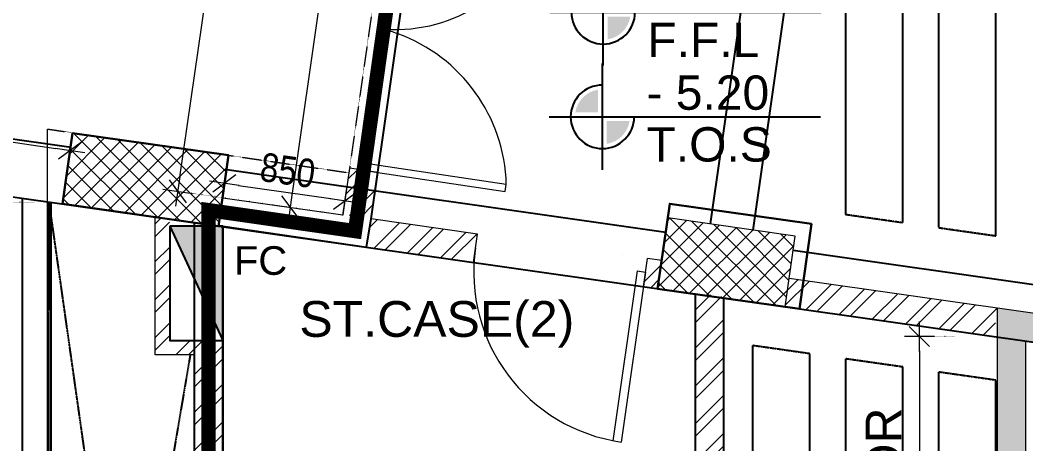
# Model space of a CAD drawing. Header units: inches. Extents: x 676944 to 1044153, y 326920 to 502369.
# Drawn here: x 732321 to 739347, y 383589 to 386552 of the extents above; entities that cross this region are included whole.
import ezdxf

# ---------------------------------------------------------------- set-up
doc = ezdxf.new("R2010")
doc.units = ezdxf.units.IN
doc.header["$MEASUREMENT"] = 0
for name, pattern in [('DASHED2', [9.525, 6.35, -3.175]), ('DOT2', [3.175, 0, -3.175]), ('HIDDEN', [9.525, 6.35, -3.175]), ('HIDDEN2', [4.7625, 3.175, -1.5875]), ('PHANTOM21', [1.25, 0.625, -0.125, 0.125, -0.125, 0.125, -0.125])]:
    doc.linetypes.add(name, pattern=pattern)
for name, color, linetype, lineweight in [('A-BLOCK', 43, 'Continuous', 13), ('A-DIMENSION', 7, 'Continuous', 9), ('A-DOOR', 10, 'Continuous', 15), ('A-HATCH CONCRETE', 254, 'Continuous', 5), ('A-LEASING LINE', 7, 'DASHED2', 9), ('A-LEVEL', 181, 'Continuous', 9), ('escape route', 8, 'HIDDEN', 15), ('wall hatch', 252, 'Continuous', 0)]:
    doc.layers.add(name, color=color, linetype=linetype, lineweight=lineweight)
for name, color, linetype in [('LEVELS', 181, 'Continuous'), ('P-FIRE-HOSE', 8, 'PHANTOM21'), ('P-FIRE-TXT', 181, 'Continuous'), ('S-BEAM', 2, 'Continuous'), ('S-COL', 210, 'Continuous'), ('S-COL-1', 7, 'Continuous'), ('S-RIBS', 43, 'HIDDEN'), ('SHAFT', 7, 'Continuous')]:
    doc.layers.add(name, color=color, linetype=linetype)
doc.styles.add('ARIAL', font='ARIALN.TTF')
doc.styles.get("Standard").update_dxf_attribs({"font": 'arial.ttf'})
doc.styles.add('style1', font='arial.ttf')
doc.dimstyles.get("Standard").update_dxf_attribs({"dimtxt": 0.18, "dimasz": 0.18, "dimexe": 0.18, "dimexo": 0.0625, "dimgap": 0.09, "dimtad": 0, "dimtih": 1, "dimtoh": 1, "dimdec": 4, "dimzin": 0, "dimdsep": 46, "dimtxsty": 'Standard', "dimcen": 0.09, "dimadec": 0, "dimazin": 0, "dimtfac": 1, "dimtdec": 4, "dimtofl": 0, "dimtmove": 0, "dimatfit": 3, "dimfxl": 1, "dimtolj": 1, "dimtzin": 0, "dimarcsym": 0})
pattern_1 = [(45, (691254.36, -41876.59), (-132.58252, 132.58252), []), (45, (691342.74, -41876.59), (-132.58252, 132.58252), [])]
pattern_2 = [(45, (500265.86, -209134.59), (-132.58252, 132.58252), []), (45, (500354.24, -209134.59), (-132.58252, 132.58252), [])]

# ---------------------------------------------------------------- blocks, each defined once
blk = doc.blocks.new('R')
at = {"color": 4, "lineweight": 13}
blk.add_line((-0.707, -0.707), (0.707, 0.707), dxfattribs=at)
for p, q in [((0, -1.05), (0, 1.05)), ((-1.05, 0), (1.05, 0))]:
    blk.add_line(p, q)
blk = doc.blocks.new('*D204')
at = {"layer": 'A-DIMENSION', "linetype": 'DOT2', "lineweight": 13, "transparency": 16777216}
for p, q in [((736062.3, 396291.3), (734932.4, 396452.9)), ((734476.7, 385204.2), (733346.9, 385365.8))]:
    blk.add_line(p, q, dxfattribs=at)
at = {"layer": 'A-DIMENSION', "transparency": 16777216}
blk.add_line((734992.5, 396343.3), (733435.3, 385454.2), dxfattribs=at)
at = {"layer": 'Defpoints', "color": 0, "transparency": 16777216}
for p in [(736161.2, 396277.1), (733421.1, 385355.2), (734575.7, 385190)]:
    blk.add_point(p, dxfattribs=at)
at = {"layer": 'A-DIMENSION', "transparency": 16777216, "xscale": 100, "yscale": 100, "zscale": 100}
for p, rotation in [((735006.6, 396442.3), 81.86145593293708), ((733421.1, 385355.2), 261.8614559329371)]:
    blk.add_blockref('R', p, dxfattribs=dict(at, rotation=rotation))
at = {"layer": 'A-DIMENSION', "transparency": 16777216, "insert": (734063.3, 390920.2), "char_height": 200, "attachment_point": 5, "rotation": 81.86146, "style": 'ARIAL'}
blk.add_mtext('\\A1;11200', dxfattribs=at)
blk = doc.blocks.new('FHC')
at = {"layer": 'P-FIRE-HOSE', "linetype": 'Continuous'}
blk.add_hatch(color=256, dxfattribs=at).paths.add_polyline_path([(-0.4, 0.185), (-0.4, -0.185), (0.4, 0.185)])
blk.add_line((-0.4, -0.185), (0.4, 0.185), dxfattribs=at)
blk.add_lwpolyline([(-0.4, -0.185), (0.4, -0.185), (0.4, 0.185), (-0.4, 0.185)], close=True, dxfattribs=at)
blk = doc.blocks.new('*D165')
at = {"layer": 'A-DIMENSION', "linetype": 'DOT2', "lineweight": 13, "transparency": 16777216}
for p, q in [((735246.9, 389185.3), (734705.3, 389262.6)), ((734254.4, 385235.8), (734281.6, 385231.9))]:
    blk.add_line(p, q, dxfattribs=at)
at = {"layer": 'A-DIMENSION', "transparency": 16777216}
blk.add_line((734765.4, 389153), (734221.4, 385341.5), dxfattribs=at)
at = {"layer": 'Defpoints', "color": 0, "transparency": 16777216}
for p in [(735345.9, 389171.2), (734155.4, 385249.9), (734207.3, 385242.5)]:
    blk.add_point(p, dxfattribs=at)
at = {"layer": 'A-DIMENSION', "transparency": 16777216, "xscale": 100, "yscale": 100, "zscale": 100}
for p, rotation in [((734779.6, 389252), 81.87732904774347), ((734207.3, 385242.5), 261.8773290477435)]:
    blk.add_blockref('R', p, dxfattribs=dict(at, rotation=rotation))
at = {"layer": 'A-DIMENSION', "transparency": 16777216, "insert": (734342.9, 387268.7), "char_height": 200, "attachment_point": 5, "rotation": 81.87733, "style": 'ARIAL'}
blk.add_mtext('\\A1;4050', dxfattribs=at)
blk = doc.blocks.new('*D195')
at = {"layer": 'A-DIMENSION', "linetype": 'DOT2', "lineweight": 13, "transparency": 16777216}
for p, q in [((725642.3, 386650), (725652.1, 386718.8)), ((732670.9, 385646.9), (732680.7, 385715.7))]:
    blk.add_line(p, q, dxfattribs=at)
at = {"layer": 'A-DIMENSION', "transparency": 16777216}
blk.add_line((725740.5, 386630.5), (732571.1, 385655.6), dxfattribs=at)
at = {"layer": 'Defpoints', "color": 0, "transparency": 16777216}
for p in [(725628.1, 386551), (732670.1, 385641.4), (732656.7, 385547.9)]:
    blk.add_point(p, dxfattribs=at)
at = {"layer": 'A-DIMENSION', "transparency": 16777216, "xscale": 100, "yscale": 100, "zscale": 100}
for p, rotation in [((725641.5, 386644.6), 171.8773290511251), ((732670.1, 385641.4), 351.8773290511251)]:
    blk.add_blockref('R', p, dxfattribs=dict(at, rotation=rotation))
at = {"layer": 'A-DIMENSION', "transparency": 16777216, "insert": (729177.3, 386293.6), "char_height": 200, "attachment_point": 5, "rotation": 351.87733, "style": 'ARIAL'}
blk.add_mtext('\\A1;7100', dxfattribs=at)
blk = doc.blocks.new('*D202')
at = {"layer": 'A-DIMENSION', "linetype": 'DOT2', "lineweight": 13, "transparency": 16777216}
for p, q in [((732421.7, 385280), (731961.3, 385280)), ((732442.9, 378310.4), (731961.3, 378310.4))]:
    blk.add_line(p, q, dxfattribs=at)
at = {"layer": 'A-DIMENSION', "transparency": 16777216}
blk.add_line((732036.3, 385180), (732036.3, 378410.4), dxfattribs=at)
at = {"layer": 'Defpoints', "color": 0, "transparency": 16777216}
for p in [(732521.7, 385280), (732036.3, 378310.4), (732542.9, 378310.4)]:
    blk.add_point(p, dxfattribs=at)
at = {"layer": 'A-DIMENSION', "transparency": 16777216, "xscale": 100, "yscale": 100, "zscale": 100}
for p, rotation in [((732036.3, 385280), 90), ((732036.3, 378310.4), 270)]:
    blk.add_blockref('R', p, dxfattribs=dict(at, rotation=rotation))
at = {"layer": 'A-DIMENSION', "transparency": 16777216, "insert": (731884.2, 381795.2), "char_height": 200, "attachment_point": 5, "rotation": 90, "style": 'ARIAL'}
blk.add_mtext('\\A1;6970', dxfattribs=at)
blk = doc.blocks.new('*D234')
at = {"layer": 'A-DIMENSION', "transparency": 16777216}
blk.add_line((733847.2, 385396.1), (734491, 385304.2), dxfattribs=at)
at = {"layer": 'A-DIMENSION', "linetype": 'DOT2', "lineweight": 13, "transparency": 16777216}
for p, q in [((733745.1, 385388.6), (733737.6, 385336)), ((734586.9, 385268.4), (734579.4, 385215.8))]:
    blk.add_line(p, q, dxfattribs=at)
at = {"layer": 'Defpoints', "color": 0, "transparency": 16777216}
for p in [(733759.3, 385487.6), (734601, 385367.4), (734590, 385290.1)]:
    blk.add_point(p, dxfattribs=at)
at = {"layer": 'A-DIMENSION', "transparency": 16777216, "xscale": 100, "yscale": 100, "zscale": 100}
for p, rotation in [((733748.2, 385410.2), 171.8773276911515), ((734590, 385290.1), 351.8773276911516)]:
    blk.add_blockref('R', p, dxfattribs=dict(at, rotation=rotation))
at = {"layer": 'A-DIMENSION', "transparency": 16777216, "insert": (734190.6, 385500.7), "char_height": 200, "attachment_point": 5, "rotation": 351.87733, "style": 'ARIAL'}
blk.add_mtext('\\A1;850', dxfattribs=at)
blk = doc.blocks.new('*D467')
at = {"layer": 'A-DIMENSION', "color": 254, "linetype": 'DOT2', "lineweight": 13, "transparency": 16777216}
for p, q in [((547862.5, 217082), (547539.9, 217082)), ((547862.5, 205052.4), (547539.9, 205052.4))]:
    blk.add_line(p, q, dxfattribs=at)
at = {"layer": 'A-DIMENSION', "color": 254, "transparency": 16777216}
blk.add_line((547614.9, 216982), (547614.9, 205152.4), dxfattribs=at)
at = {"layer": 'Defpoints', "color": 0, "transparency": 16777216}
for p in [(547962.5, 217082), (547614.9, 205052.4), (547962.5, 205052.4)]:
    blk.add_point(p, dxfattribs=at)
at = {"layer": 'A-DIMENSION', "color": 254, "transparency": 16777216, "xscale": 100, "yscale": 100, "zscale": 100}
for p, rotation in [((547614.9, 217082), 90), ((547614.9, 205052.4), 270)]:
    blk.add_blockref('R', p, dxfattribs=dict(at, rotation=rotation))
at = {"layer": 'A-DIMENSION', "color": 254, "transparency": 16777216, "insert": (547462.8, 211067.2), "char_height": 200, "attachment_point": 5, "rotation": 90, "style": 'ARIAL'}
blk.add_mtext('\\A1;12030', dxfattribs=at)
blk = doc.blocks.new('level')
at = {"layer": 'LEVELS'}
for points in [[(42.75, 3.75), (22.79, 3.75, -0.325023), (42.75, 23.71)], [(70.21, -3.75), (50.25, -3.75), (50.25, -23.71, 0.325023)]]:
    blk.add_hatch(color=256, dxfattribs=at).paths.add_polyline_path(points)
for p, q in [((46.5, -46.5), (46.5, 46.5)), ((0, 0), (236.89, 0))]:
    blk.add_line(p, q, dxfattribs=at)
blk.add_arc((46.5, 0), 27.75, 90, 0, dxfattribs=at)
at = {"layer": 'LEVELS', "style": 'style1', "flags": 8}
for tag, p in [('+0.00', (84.97, 6.12)), ('F.F.L', (84.97, -39.13))]:
    blk.add_attdef(tag, p, '', height=30, dxfattribs=at)
blk = doc.blocks.new('CEILING PLAN')
at = {"layer": 'S-BEAM', "color": 254, "linetype": 'ByBlock'}
for p, q in [((388822.4, 475168.8), (437571.9, 468211.1)), ((426324.7, 474109.2), (425794.9, 470397)), ((425999.5, 473953.9), (425497.9, 470439.4)), ((414000, 471979.4), (421032.6, 470975.7)), ((422121.5, 470820.3), (425186.7, 470382.8)), ((420692.4, 463623.1), (420692.4, 470620.1)), ((420892.4, 463623.1), (420892.4, 470591.5)), ((421892.4, 470448.8), (421892.4, 463623.1)), ((422092.4, 470420.4), (422092.4, 463623.1)), ((426077.6, 470255.7), (431506.2, 469480.9)), ((425392.4, 469952.9), (425392.4, 463623.1)), ((425592.4, 463623.1), (425592.4, 469924.4))]:
    blk.add_line(p, q, dxfattribs=at)
at = {"layer": 'S-COL-1', "color": 254, "lineweight": 30}
for points in [[(421042.8, 471075.3), (420972.1, 470580.3), (422061.1, 470424.9), (422131.7, 470919.8)], [(426120.1, 469845.5), (426204.9, 470439.5), (425214.9, 470580.8), (425130.1, 469986.8)]]:
    blk.add_lwpolyline(points, close=True, dxfattribs=at)
at = {"layer": 'S-RIBS', "color": 254, "ltscale": 0.4}
for points in [[(426843, 472638.1), (426443, 472695.2), (426443, 470506.5), (426843, 470449.5)], [(427493, 472545.3), (427093, 472602.4), (427093, 470413.8), (427493, 470356.7)], [(426193, 469532.1), (425793, 469589.2), (425793, 466569.1), (426193, 466569.1)], [(426843, 469439.3), (426443, 469496.4), (426443, 466569.1), (426843, 466569.1)], [(427493, 469346.6), (427093, 469403.6), (427093, 466569.1), (427493, 466569.1)]]:
    blk.add_lwpolyline(points, close=True, dxfattribs=at)
blk = doc.blocks.new('SDFGBS')
at = {"layer": 'A-DIMENSION'}
h = blk.add_hatch(dxfattribs=at)
h.set_pattern_fill('ANSI35', color=254, scale=500)
h.set_pattern_definition([(45, (552314.21, 217329.53), (-88.3883, 88.3883), []), (45, (552402.6, 217329.53), (-88.3883, 88.3883), [156.25, -31.25, 0, -31.25])])
edge = h.paths.add_edge_path(flags=17)
edge.add_line((553946.3, 227821), (553748.4, 227849.3))
edge.add_line((553748.4, 227849.3), (552636.7, 220060.7))
edge.add_line((552636.7, 220060.7), (552850.2, 220030.2))
edge.add_line((552850.2, 220030.2), (553946.3, 227821))
edge.add_line((553946.3, 227821), (553748.4, 227849.3))
h.paths.add_polyline_path([(553946.3, 227821), (553748.4, 227849.3), (552636.7, 220060.7), (552850.2, 220030.2)], flags=17)
h.paths.add_polyline_path([(552122.2, 216511.9), (552150.4, 216709.9), (548158.7, 217279.6), (548158.7, 217118.1), (548158.7, 217081.1), (548158.7, 206352.4), (548358.7, 206352.4), (548358.7, 217049)])
h.paths.add_polyline_path([(552440.3, 217325.1), (552242.3, 217353.3), (552206.9, 217105.8), (552404.9, 217077.6)])
h.paths.add_polyline_path([(548158.7, 205052.4), (548358.7, 205055.3), (548358.7, 205152.4), (548158.7, 205152.4)])
h = blk.add_hatch(dxfattribs=at)
h.set_pattern_fill('ANSI32', color=254, scale=500)
h.set_pattern_definition(pattern_2)
h.paths.add_polyline_path([(542748.5, 217853.6), (542748.5, 217849.7), (544499.2, 217599.7), (544527.4, 217797.7), (543785.2, 217903.7), (543751.9, 217706.5)])
h = blk.add_hatch(dxfattribs=at)
h.set_pattern_fill('ANSI37', color=254, scale=750)
h.set_pattern_definition([(45, (500265.86, -209134.585), (-66.29126, 66.29126), []), (135, (500265.86, -209134.585), (-66.29126, -66.29126), [])])
h.paths.add_polyline_path([(545856.9, 217911.1), (545786.3, 217416.2), (546677.2, 217289), (546747.9, 217784)])
h = blk.add_hatch(dxfattribs=at)
h.set_pattern_fill('ANSI32', color=254, scale=500)
h.set_pattern_definition(pattern_2)
h.paths.add_polyline_path([(545814.5, 217614.1), (545715.4, 217628.3), (545687.1, 217430.3), (545786.3, 217416.2)])
h = blk.add_hatch(dxfattribs=at)
h.set_pattern_fill('ANSI32', color=254, scale=500)
h.set_pattern_definition(pattern_2)
h.paths.add_polyline_path([(548158.7, 217279.6), (546705.5, 217487), (546677.2, 217289), (548133.7, 217081.1)])
h = blk.add_hatch(dxfattribs=at)
h.set_pattern_fill('ANSI32', color=254, scale=500)
h.set_pattern_definition([(45, (500290.86, -209134.59), (-132.58252, 132.58252), []), (45, (500379.24, -209134.59), (-132.58252, 132.58252), [])])
h.paths.add_polyline_path([(546248.4, 215452.6), (546249.2, 217358.9), (546048.5, 217387.1), (546048.4, 215452.6)])
at = {"color": 254, "linetype": 'Continuous', "ltscale": 100}
blk.add_lwpolyline([(548358.7, 199352.4), (548358.7, 205055.3), (548158.7, 205052.4), (546609.2, 205052.4), (546609.2, 211052.4), (542748.5, 211052.4), (542748.5, 217853.6), (543751.9, 217706.5), (543785.2, 217903.8), (544329.2, 221715.1), (545372.1, 229020.7), (545414.4, 229317.7), (509749.2, 234378), (508982.7, 222668.9), (530759.5, 219560.9), (530757.7, 213002.3), (529859.4, 213002.3), (529859.4, 212802.4), (529859.4, 209552.4), (521809.4, 209552.4), (521809.4, 209352.4), (521809.4, 199352.4), (548358.7, 199352.4)], dxfattribs=at)
at = {"layer": 'A-DIMENSION', "color": 254}
for p, q in [((543831.7, 218229.6), (543785.2, 217903.8)), ((544527.4, 217797.8), (543785.2, 217903.8)), ((544499.2, 217599.9), (542721.2, 217853.6)), ((544499.2, 217599.9), (544527.4, 217797.8)), ((545542.4, 217656.4), (545542.4, 217656.4)), ((545687.1, 217430.3), (545715.4, 217628.3)), ((545814.5, 217614.1), (545715.4, 217628.3)), ((545642.3, 217540.5), (545472.7, 216352.5)), ((545642.3, 217540.5), (545701.6, 217532)), ((545701.6, 217532), (545532.1, 216344)), ((552150.4, 216709.9), (546705.5, 217487)), ((545514.1, 217458.5), (545514.1, 217458.5)), ((548158.7, 217077.5), (545687.1, 217430.3)), ((546048.5, 217382.3), (546048.5, 215452.6)), ((546248.5, 215452.6), (546248.5, 217353.7)), ((542748.5, 211052.4), (542748.5, 217053.6))]:
    blk.add_line(p, q, dxfattribs=at)
for points in [[(543831.6, 218229.2), (544721.7, 218095.8), (544728.9, 218145.3), (543838.7, 218278.7)], [(548158.7, 217279.6), (548158.7, 206352.4), (548358.7, 206352.4), (548358.7, 217049), (552123.6, 216511.7)]]:
    blk.add_lwpolyline(points, dxfattribs=at)
blk.add_lwpolyline([(545856.9, 217911.1), (545786.3, 217416.2), (546677.2, 217289), (546747.9, 217784)], close=True, dxfattribs=at)
for centre, radius, start, end in [((543948.1, 220320), 1092.4, 271.37111, 344.35838), ((543575.9, 218115.6), 1153.3, 1.4715, 70.0116), ((545701.6, 217532), 1200, 171.87733, 261.87733)]:
    blk.add_arc(centre, radius, start, end, dxfattribs=at)
ref = blk.add_blockref('level', (545033.9, 219349.2), dxfattribs=dict(at, xscale=7.999999999999999, yscale=7.999999999999999, zscale=7.999999999999999))
ref.add_attrib('+0.00', '- 5.00', (545713.7, 219398.1), dxfattribs={"layer": 'A-LEVEL', "height": 240, "style": 'style1'})
ref.add_attrib('F.F.L', 'F.F.L', (545713.7, 219036.1), dxfattribs={"layer": 'A-LEVEL', "height": 240, "style": 'style1'})
ref = blk.add_blockref('level', (545028.5, 218618.4), dxfattribs=dict(at, xscale=7.999999999999999, yscale=7.999999999999999, zscale=7.999999999999999))
ref.add_attrib('+0.00', '- 5.20', (545708.3, 218667.4), dxfattribs={"layer": 'A-LEVEL', "height": 240, "style": 'style1'})
ref.add_attrib('F.F.L', 'T.O.S', (545708.3, 218305.4), dxfattribs={"layer": 'A-LEVEL', "height": 240, "style": 'style1'})
at = {"layer": 'A-DIMENSION', "color": 254, "style": 'style1'}
blk.add_text('ST.CASE(2)', height=250, dxfattribs=at).set_placement((543283, 217079.5))
blk.add_text('L.T ESCAPE CORRIDOR', height=250, rotation=90, dxfattribs=at).set_placement((547489.1, 212569.1))
at = {"layer": 'A-DIMENSION', "color": 254}
dim = blk.add_aligned_dim(p1=(547962.5, 217082), p2=(547962.5, 205052.4), distance=-347.6, dimstyle='Standard', override={"dimscale": 100, "dimtxt": 2, "dimasz": 1, "dimexe": 0.75, "dimexo": 1, "dimgap": 0.5, "dimtad": 1, "dimtih": 0, "dimtoh": 0, "dimdec": 0, "dimzin": 3, "dimtxsty": 'ARIAL', "dimblk": 'R', "dimcen": 2.5, "dimdle": 1, "dimclrd": 254, "dimclre": 254, "dimclrt": 254, "dimadec": 2, "dimtdec": 0, "dimtix": 1, "dimtofl": 1, "dimtmove": 2, "dimldrblk": 'R', "dimfxl": 2.5, "dimtzin": 3, "dimlwd": 65535, "dimlwe": 13}, dxfattribs=at)
dim.commit()
dim.dimension.update_dxf_attribs({"geometry": '*D467', "text_midpoint": (547462.8, 211067.2)})

msp = doc.modelspace()

# ---------------------------------------------------------------- hatches: boundary and pattern name
at = {"layer": 'A-HATCH CONCRETE'}
h = msp.add_hatch(dxfattribs=at)
h.set_pattern_fill('ANSI37', color=256, scale=750)
h.set_pattern_definition([(45, (691254.36, -41876.585), (-66.29126, 66.29126), []), (135, (691254.36, -41876.585), (-66.29126, -66.29126), [])])
h.paths.add_polyline_path([(733705.7, 385112.2), (733776.3, 385607.1), (732687.4, 385762.6), (732616.7, 385267.6)])
at = {"layer": 'wall hatch', "ltscale": 500}
h = msp.add_hatch(dxfattribs=at)
h.set_pattern_fill('ANSI32', color=256, scale=500)
h.set_pattern_definition(pattern_1)
h.paths.add_polyline_path([(734574.2, 385192.9), (734772.4, 385164.6), (734818.5, 385487.9), (734620.3, 385516.6)])
h = msp.add_hatch(dxfattribs=at)
h.set_pattern_fill('ANSI32', color=256, scale=500)
h.set_pattern_definition([(45, (691279.36, -41876.59), (-132.58252, 132.58252), []), (45, (691367.74, -41876.59), (-132.58252, 132.58252), [])])
h.paths.add_polyline_path([(733364.7, 385164.4), (733264.7, 385178.7), (733264.7, 384211.6), (733734.7, 384211.6), (733734.7, 384311.6), (733364.7, 384311.6)])
h = msp.add_hatch(dxfattribs=at)
h.set_pattern_fill('ANSI32', color=256, scale=500)
h.set_pattern_definition(pattern_1)
h.paths.add_polyline_path([(733737, 385111.6), (733737, 385107.7), (734740.4, 384964.4), (734740.4, 384964.5)])
h = msp.add_hatch(dxfattribs=at)
h.set_pattern_fill('ANSI32', color=256, scale=500)
h.set_pattern_definition([(45, (691281.33, -41876.54), (-132.58252, 132.58252), []), (45, (691369.72, -41876.54), (-132.58252, 132.58252), [])])
h.paths.add_polyline_path([(733736.7, 384245.5), (733536.9, 384245.5), (733536.7, 378310.5), (733736.7, 378310.5)])

# ---------------------------------------------------------------- linework, layer by layer
at = {"color": 4, "linetype": 'Continuous', "ltscale": 100}
msp.add_lwpolyline([(739347.2, 366610.4), (739347.2, 372313.3), (739147.2, 372310.4), (737597.7, 372310.4), (737597.7, 378310.4), (733737, 378310.4), (733737, 385111.6), (734740.4, 384964.5), (734773.7, 385161.8), (735317.7, 388973.1), (736360.6, 396278.7), (736402.9, 396575.7), (700737.7, 401636), (699971.2, 389926.9), (721748, 386818.9), (721746.2, 380260.3), (720847.9, 380260.3), (720847.9, 380060.4), (720847.9, 376810.4), (712797.9, 376810.4), (712797.9, 376610.4), (712797.9, 366610.4), (739347.2, 366610.4)], dxfattribs=at)
at = {"layer": 'A-BLOCK', "ltscale": 100}
for p, q in [((734622.3, 385516.3), (734575.7, 385190)), ((734820.2, 385487.6), (734622.3, 385516.3)), ((734820.2, 385487.6), (734773.7, 385161.8)), ((733737.9, 385309.6), (734575.7, 385190)), ((733264.7, 384211.6), (733264.7, 385178.7)), ((734740.4, 384964.5), (733709.7, 385111.6)), ((733737, 378310.4), (733737, 384311.6)), ((733537, 384211.6), (733264.7, 384211.6)), ((733537, 378310.4), (733537, 384211.6))]:
    msp.add_line(p, q, dxfattribs=at)
at = {"layer": 'A-DOOR'}
for points in [[(734827.2, 385536.7), (734728, 385551.5), (734721.1, 385502)], [(734770.8, 385494.8), (734721.4, 385502), (734820.1, 385487.2)]]:
    msp.add_lwpolyline(points, dxfattribs=at)
for centre, radius, start, end in [((734936.6, 387578), 1092.4, 266.02719, 271.37111), ((734564.4, 385373.6), 1153.3, 70.0116, 75.10468)]:
    msp.add_arc(centre, radius, start, end, dxfattribs=at)
at = {"layer": 'A-LEASING LINE', "color": 6, "const_width": 100}
msp.add_lwpolyline([(700738.3, 401636), (699971.2, 389926.9), (721848, 386804.6), (721848, 380260.3), (720947.9, 380260.5), (720947.9, 376710.4), (712897.9, 376710.4), (712897.9, 366610.4), (739247.2, 366610.4), (739247.2, 372210.4), (737497.6, 372210.4), (737497.7, 378235.4), (733637, 378235.4), (733637, 385223.7), (734660.6, 385076.9), (735811.4, 393217.7), (735819, 393216.6), (736306.1, 396582.2), (700738.3, 401636)], dxfattribs=at)
at = {"layer": 'escape route', "linetype": 'HIDDEN2', "ltscale": 0.5}
for p in [(734957.2, 387862.8), (732512, 385790.5)]:
    msp.add_line(p, (734617.8, 385485), dxfattribs=at)
at = {"layer": 'escape route', "linetype": 'HIDDEN', "ltscale": 0.5}
msp.add_line((732512, 374256.9), (732512, 385790.5), dxfattribs=at)
at = {"layer": 'S-COL'}
msp.add_lwpolyline([(732687.4, 385762.6), (732616.7, 385267.6), (733705.7, 385112.2), (733776.3, 385607.1)], close=True, dxfattribs=at)
at = {"layer": 'SHAFT', "linetype": 'HIDDEN', "ltscale": 0.5}
for p, q in [((732521.7, 385281), (732509.7, 378310.4)), ((732521.7, 385281), (733509.7, 378310.4)), ((732509.7, 378310.4), (733511.7, 384211.6))]:
    msp.add_line(p, q, dxfattribs=at)

# ---------------------------------------------------------------- block references
at = {"color": 4, "linetype": 'Continuous'}
for name, p in [('CEILING PLAN', (311644.6, -85312.7)), ('SDFGBS', (190988.5, 167258))]:
    msp.add_blockref(name, p, dxfattribs=at)
at = {"layer": 'P-FIRE-HOSE', "xscale": 1000.000000003958, "yscale": 1000.000000003958, "zscale": 1000.000000003958, "rotation": 270}
msp.add_blockref('FHC', (733552, 384711.6), dxfattribs=at)

# ---------------------------------------------------------------- texts
at = {"layer": 'P-FIRE-TXT', "style": 'style1'}
msp.add_text('FC', height=200, dxfattribs=at).set_placement((733814.4, 384771.1))

# ---------------------------------------------------------------- dimensions: what is measured, and where the dimension line sits
at = {"layer": 'A-DIMENSION'}
for p1, p2, distance, picture, middle in [((736161.2, 396277.1), (734575.7, 385190), -1166.4, '*D204', (734063.3, 390920.2)), ((733759.3, 385487.6), (734601, 385367.4), -78.1, '*D234', (734190.6, 385500.7))]:
    dim = msp.add_aligned_dim(p1=p1, p2=p2, distance=distance, dimstyle='Standard', override={"dimscale": 100, "dimtxt": 2, "dimasz": 1, "dimexe": 0.75, "dimexo": 1, "dimgap": 0.5, "dimtad": 1, "dimtih": 0, "dimtoh": 0, "dimdec": 0, "dimzin": 3, "dimtxsty": 'ARIAL', "dimblk": 'R', "dimcen": 2.5, "dimdle": 1, "dimclrd": 256, "dimclre": 256, "dimclrt": 256, "dimadec": 2, "dimtdec": 0, "dimtix": 1, "dimtofl": 1, "dimtmove": 2, "dimldrblk": 'R', "dimfxl": 2.5, "dimtzin": 3, "dimlwd": 65535, "dimlwe": 13}, dxfattribs=at)
    dim.commit()
    dim.dimension.update_dxf_attribs({"geometry": picture, "text_midpoint": middle})
for base, p1, p2, angle, picture, middle in [((734207.3, 385242.5), (735345.9, 389171.2), (734155.4, 385249.9), 81.87733, '*D165', (734342.9, 387268.7)), ((732670.1, 385641.4), (725628.1, 386551), (732656.7, 385547.9), 171.87733, '*D195', (729177.3, 386293.6)), ((732036.3, 378310.4), (732521.7, 385280), (732542.9, 378310.4), 90, '*D202', (731884.2, 381795.2))]:
    dim = msp.add_linear_dim(base=base, p1=p1, p2=p2, angle=angle, dimstyle='Standard', override={"dimscale": 100, "dimtxt": 2, "dimasz": 1, "dimexe": 0.75, "dimexo": 1, "dimgap": 0.5, "dimtad": 1, "dimtih": 0, "dimtoh": 0, "dimdec": 0, "dimzin": 3, "dimtxsty": 'ARIAL', "dimblk": 'R', "dimcen": 2.5, "dimdle": 1, "dimclrd": 256, "dimclre": 256, "dimclrt": 256, "dimadec": 2, "dimtdec": 0, "dimtix": 1, "dimtofl": 1, "dimtmove": 2, "dimldrblk": 'R', "dimfxl": 2.5, "dimtzin": 3, "dimlwd": 65535, "dimlwe": 13}, dxfattribs=at)
    dim.commit()
    dim.dimension.update_dxf_attribs({"geometry": picture, "text_midpoint": middle})

doc.saveas('drawing.dxf')
